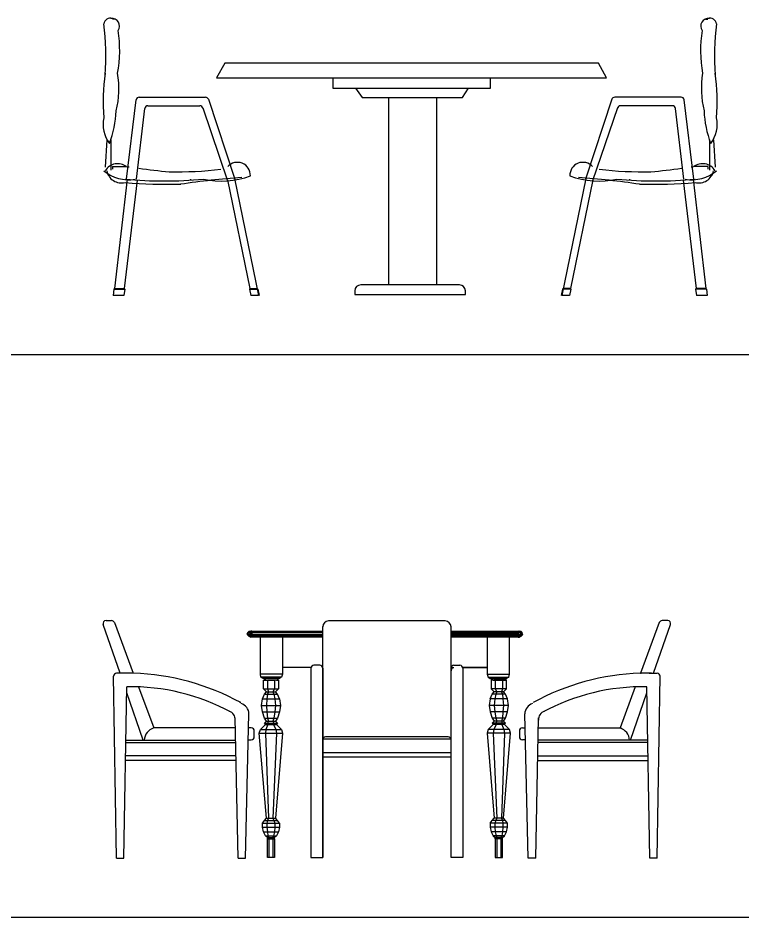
# Model space of a CAD drawing. Header units: millimetres. Extents: x 37301 to 64830, y 24173 to 38860.
# Drawn here: x 49711 to 52161, y 32431 to 35472 of the extents above; entities that cross this region are included whole.
import ezdxf

# ---------------------------------------------------------------- set-up
doc = ezdxf.new("R2010")
doc.units = ezdxf.units.MM
doc.layers.add('www.cad-blocks.net', color=7, linetype='Continuous')

# ---------------------------------------------------------------- blocks, each defined once
blk = doc.blocks.new('A$C7AA11D5C')
at = {"linetype": 'Continuous'}
for p, q in [((40, 935.1), (31.5, 935.1)), ((2038.4, 935.1), (2046.9, 935.1)), ((122.5, 671.1), (346.7, 671.1)), ((1956, 671.1), (1731.7, 671.1)), ((79.7, 393.7), (112.3, 662)), ((151.4, 642.2), (327.6, 642.2)), ((356.5, 664), (445.7, 393.7)), ((1722, 664), (1632.8, 393.7)), ((1927, 642.2), (1750.9, 642.2)), ((1998.8, 393.7), (1966.2, 662)), ((113.4, 393.7), (141.2, 633.1)), ((337.3, 635.2), (421.6, 387.9)), ((1741.2, 635.2), (1656.9, 387.9)), ((1965.1, 393.7), (1937.2, 633.1)), ((12.3, 526.6), (7.4, 434.1)), ((26.7, 526.6), (26.7, 424.9)), ((2051.8, 526.6), (2051.8, 424.9)), ((2066.2, 526.6), (2071, 434.1)), ((31.5, 436.6), (79.2, 436.6)), ((31.5, 436.6), (31.5, 427.8)), ((2046.9, 436.6), (1999.3, 436.6)), ((2046.9, 436.6), (2046.9, 427.8)), ((296.4, 393.7), (296.4, 390.5)), ((1782.1, 393.7), (1782.1, 390.5))]:
    blk.add_line(p, q, dxfattribs=at)
for p, q in [((412.3, 786.6), (384.3, 736.6)), ((1676.3, 786.6), (412.3, 786.6)), ((1704.3, 736.6), (1676.3, 786.6)), ((384.3, 736.6), (1704.3, 736.6)), ((777.7, 736.6), (777.7, 702.1)), ((1310.9, 702.1), (1310.9, 736.6)), ((777.7, 702.1), (1310.9, 702.1)), ((853.9, 702.1), (876.6, 669.9)), ((1216.5, 669.9), (1236.2, 702.1)), ((876.6, 669.9), (1216.5, 669.9)), ((966.2, 669.9), (966.2, 36.3)), ((1129.2, 36.3), (1129.2, 669.9)), ((444.8, 396.2), (526.2, 0.4)), ((1633.6, 396.2), (1552.3, 0.4)), ((81.7, 393.5), (38.7, 24.4)), ((115.2, 390.9), (71.4, 24.4)), ((421.3, 391.4), (496.7, 24.4)), ((1657.2, 391.4), (1581.7, 24.4)), ((1963.3, 390.9), (2007, 24.4)), ((1996.8, 393.5), (2039.8, 24.4)), ((1206.2, 36.3), (872.2, 36.3)), ((36.4, 22.4), (33.9, 0.4)), ((70.6, 0.4), (33.9, 0.4)), ((36.4, 22.4), (38.7, 24.4)), ((36.4, 22.4), (73.2, 22.4)), ((38.7, 24.4), (71.4, 24.4)), ((73.2, 22.4), (70.6, 0.2)), ((71.4, 24.4), (73.2, 22.4)), ((496.7, 24.4), (495.1, 22.4)), ((495.1, 22.4), (523.7, 22.4)), ((495.1, 22.4), (499.7, 0)), ((496.7, 24.4), (521.2, 24.4)), ((526.2, 0.4), (499.6, 0.4)), ((521.2, 24.4), (523.7, 22.4)), ((523.7, 22.4), (528.1, 0.8)), ((852.2, 16.3), (852.2, 4.3)), ((852.2, 4.3), (1226.2, 4.3)), ((1226.2, 4.3), (1226.2, 16.3)), ((1554.8, 22.4), (1550.3, 0.8)), ((1578.8, 0.4), (1552.3, 0.4)), ((1557.2, 24.4), (1554.8, 22.4)), ((1583.3, 22.4), (1554.8, 22.4)), ((1581.7, 24.4), (1557.2, 24.4)), ((1583.3, 22.4), (1578.7, 0)), ((1581.7, 24.4), (1583.3, 22.4)), ((2007, 24.4), (2005.2, 22.4)), ((2042, 22.4), (2005.2, 22.4)), ((2005.2, 22.4), (2007.9, 0.2)), ((2039.8, 24.4), (2007, 24.4)), ((2044.6, 0.4), (2007.9, 0.4)), ((2042, 22.4), (2039.8, 24.4)), ((2042, 22.4), (2044.6, 0.4))]:
    blk.add_line(p, q)
for centre, radius, start, end in [((24.3, 916.2), 21.9, 70.7693, 171.1582), ((-821.5, 811.5), 831.1, 355.4956, 7.4722), ((30.1, 911.5), 25.6, 323.8984, 97.627), ((2048.4, 911.5), 25.6, 82.373, 216.1016), ((2054.2, 916.2), 21.9, 8.8418, 109.2307), ((2899.9, 811.5), 831.1, 172.5278, 184.5044), ((-358, 828.2), 414.4, 349.4, 9.4756), ((2436.5, 828.2), 414.4, 170.5244, 190.6), ((661.3, 657.2), 661, 171.7597, 184.8161), ((-258.2, 700), 311.9, 346.0625, 9.599), ((2336.6, 700), 311.9, 170.401, 193.9375), ((1417.1, 657.2), 661, 355.1839, 8.2403), ((122.5, 660.8), 10.3, 90, 173.0709), ((346.8, 660.9), 10.2, 17.9085, 90.3472), ((1731.7, 660.9), 10.2, 89.6528, 162.0915), ((1956, 660.8), 10.3, 6.9291, 90), ((151.4, 631.9), 10.3, 90, 173.3675), ((327.6, 631.9), 10.3, 6.6325, 90), ((1750.9, 631.9), 10.3, 90, 173.3675), ((1927, 631.9), 10.3, 6.6325, 90), ((-294.9, 637.7), 339.7, 338.8398, 357.8374), ((2373.3, 637.7), 339.7, 182.1626, 201.1602), ((103.3, 578.6), 103.3, 167.0655, 217.9922), ((1975.2, 578.6), 103.3, 322.0078, 12.9345), ((49.9, 396.3), 50, 53.491, 148.2631), ((415.4, 2623.7), 2212.8, 261.2732, 261.4899), ((415.4, 2623.7), 2212.8, 262.3479, 265.0413), ((251.4, 1644.9), 1226.1, 268.7241, 276.9095), ((454.4, 406.8), 44.2, 358.0486, 137.6228), ((1624.1, 406.8), 44.2, 42.3772, 181.9514), ((1827, 1644.9), 1226.1, 263.0905, 271.2759), ((1663, 2623.7), 2212.8, 274.9587, 277.6521), ((1663, 2623.7), 2212.8, 278.5101, 278.7268), ((2028.5, 396.3), 50, 31.7369, 126.509), ((86.9, 522.9), 131, 229.9697, 279.52), ((62.8, 432.5), 51.5, 191.1052, 283.4833), ((635.3, -2049.5), 2454.6, 93.8685, 98.7328), ((398.7, 681.4), 293.7, 258.421, 289.8983), ((1679.8, 681.4), 293.7, 250.1017, 281.579), ((1443.1, -2049.5), 2454.6, 81.2672, 86.1315), ((1991.6, 522.9), 131, 260.48, 310.0303), ((2015.6, 432.5), 51.5, 256.5167, 348.8948), ((207.3, 1907.7), 1519.8, 265.0012, 274.9988), ((236.2, 2570.6), 2194.1, 265.7836, 270.6916), ((1871.2, 1907.7), 1519.8, 265.0012, 274.9988), ((1842.3, 2570.6), 2194.1, 269.3084, 274.2164)]:
    blk.add_arc(centre, radius, start, end, dxfattribs=at)
for centre, start, end in [((872.2, 16.3), 90, 180), ((1206.2, 16.3), 0, 90)]:
    blk.add_arc(centre, 20, start, end)
blk = doc.blocks.new('A$C7C713351')
for p, q in [((10, 803.2), (29, 803.2)), ((38.4, 796.7), (102.4, 625)), ((1157.6, 801.7), (763.3, 801.7)), ((1157.6, 801.7), (763.3, 801.7)), ((1882.5, 796.7), (1818.5, 625)), ((1910.9, 803.2), (1891.9, 803.2)), ((57.6, 625), (0.5, 790)), ((487.9, 757.3), (489.6, 762.5)), ((487.9, 757.3), (489.6, 762.5)), ((489.6, 762.5), (487.9, 757.3)), ((493, 765.9), (489.6, 762.5)), ((489.6, 762.5), (493, 765.9)), ((491.3, 762.5), (489.6, 762.5)), ((489.6, 757.3), (491.3, 762.5)), ((491.3, 764.2), (493, 765.9)), ((494.7, 765.9), (491.3, 762.5)), ((496.4, 762.5), (491.3, 762.5)), ((499.8, 767.6), (493, 765.9)), ((493, 765.9), (496.4, 765.9)), ((499.8, 767.6), (494.7, 765.9)), ((498.1, 765.9), (494.7, 765.9)), ((496.4, 765.9), (499.8, 767.6)), ((498.1, 765.9), (496.4, 762.5)), ((496.4, 762.5), (503.3, 762.5)), ((496.4, 762.5), (496.4, 757.3)), ((498.1, 765.9), (501.5, 767.6)), ((498.1, 765.9), (503.3, 765.9)), ((501.5, 767.6), (499.8, 767.6)), ((501.5, 767.6), (499.8, 767.6)), ((499.8, 767.6), (501.5, 767.6)), ((499.8, 767.6), (501.5, 767.6)), ((503.3, 767.6), (501.5, 767.6)), ((503.3, 767.6), (501.5, 767.6)), ((501.5, 767.6), (503.3, 767.6)), ((503.3, 767.6), (501.5, 767.6)), ((503.3, 767.6), (743.3, 767.6)), ((503.3, 767.6), (503.3, 747.1)), ((743.3, 765.9), (503.3, 765.9)), ((503.3, 762.5), (503.3, 765.9)), ((503.3, 765.9), (503.3, 762.5)), ((743.3, 762.5), (503.3, 762.5)), ((503.3, 757.3), (503.3, 762.5)), ((503.3, 757.3), (503.3, 762.5)), ((743.3, 393.5), (743.3, 783.5)), ((743.3, 641.7), (743.3, 781.7)), ((743.3, 401.7), (743.3, 781.7)), ((1177.6, 393.5), (1177.6, 783.5)), ((1177.6, 641.7), (1177.6, 781.7)), ((1177.6, 401.7), (1177.6, 781.7)), ((1177.6, 767.6), (1404.3, 767.6)), ((1177.6, 765.9), (1404.3, 765.9)), ((1177.6, 762.5), (1404.3, 762.5)), ((1404.3, 767.6), (1404.3, 747.1)), ((1404.3, 765.9), (1404.3, 767.6)), ((1404.3, 765.9), (1404.3, 767.6)), ((1404.3, 767.6), (1406, 767.6)), ((1409.5, 765.9), (1404.3, 765.9)), ((1404.3, 762.5), (1404.3, 765.9)), ((1404.3, 765.9), (1404.3, 762.5)), ((1411.2, 762.5), (1404.3, 762.5)), ((1404.3, 757.3), (1404.3, 762.5)), ((1404.3, 757.3), (1404.3, 762.5)), ((1409.5, 765.9), (1406, 767.6)), ((1406, 767.6), (1407.8, 767.6)), ((1407.8, 767.6), (1414.6, 765.9)), ((1411.2, 765.9), (1407.8, 767.6)), ((1407.8, 767.6), (1412.9, 765.9)), ((1409.5, 765.9), (1412.9, 765.9)), ((1409.5, 765.9), (1411.2, 762.5)), ((1414.6, 765.9), (1411.2, 765.9)), ((1411.2, 762.5), (1411.2, 757.3)), ((1411.2, 762.5), (1416.3, 762.5)), ((1412.9, 765.9), (1416.3, 762.5)), ((1414.6, 765.9), (1418, 762.5)), ((1416.3, 762.5), (1418, 762.5)), ((1418, 757.3), (1416.3, 762.5)), ((1419.7, 757.3), (1418, 762.5)), ((1863.3, 625), (1920.4, 790)), ((487.9, 757.3), (489.6, 753.9)), ((487.9, 757.3), (489.6, 753.9)), ((489.6, 757.3), (487.9, 757.3)), ((489.6, 757.3), (491.3, 753.9)), ((496.4, 757.3), (489.6, 757.3)), ((489.6, 753.9), (493, 750.5)), ((491.3, 752.2), (489.6, 753.9)), ((493, 750.5), (489.6, 753.9)), ((489.6, 753.9), (491.3, 753.9)), ((496.4, 753.9), (491.3, 753.9)), ((491.3, 753.9), (494.7, 750.5)), ((491.3, 752.2), (493, 750.5)), ((494.7, 750.5), (493, 750.5)), ((493, 750.5), (499.8, 747.1)), ((499.8, 747.1), (494.7, 750.5)), ((498.1, 750.5), (494.7, 750.5)), ((496.4, 757.3), (496.4, 753.9)), ((503.3, 757.3), (496.4, 757.3)), ((503.3, 753.9), (496.4, 753.9)), ((498.1, 750.5), (496.4, 753.9)), ((503.3, 750.5), (498.1, 750.5)), ((501.5, 747.1), (498.1, 750.5)), ((501.5, 747.1), (499.8, 747.1)), ((503.3, 747.1), (501.5, 747.1)), ((503.3, 757.3), (743.3, 757.3)), ((743.3, 753.9), (503.3, 753.9)), ((743.3, 750.5), (503.3, 750.5)), ((743.3, 747.1), (503.3, 747.1)), ((532.3, 622.3), (532.3, 747.1)), ((532.3, 622.3), (532.3, 747.1)), ((607.5, 747.1), (607.5, 622.3)), ((607.5, 747.1), (607.5, 622.3)), ((1404.3, 757.3), (1177.6, 757.3)), ((1177.6, 753.9), (1404.3, 753.9)), ((1177.6, 750.5), (1404.3, 750.5)), ((1404.3, 747.1), (1177.6, 747.1)), ((1300, 747.1), (1300, 622.3)), ((1300, 747.1), (1300, 622.3)), ((1375.3, 622.3), (1375.3, 747.1)), ((1375.3, 622.3), (1375.3, 747.1)), ((1404.3, 753.9), (1404.3, 757.3)), ((1404.3, 753.9), (1404.3, 757.3)), ((1404.3, 757.3), (1411.2, 757.3)), ((1404.3, 753.9), (1411.2, 753.9)), ((1404.3, 753.9), (1404.3, 750.5)), ((1404.3, 750.5), (1404.3, 753.9)), ((1404.3, 750.5), (1409.5, 750.5)), ((1404.3, 750.5), (1404.3, 747.1)), ((1404.3, 747.1), (1404.3, 750.5)), ((1404.3, 747.1), (1406, 747.1)), ((1406, 747.1), (1409.5, 750.5)), ((1406, 747.1), (1407.8, 747.1)), ((1407.8, 747.1), (1412.9, 750.5)), ((1414.6, 750.5), (1407.8, 747.1)), ((1409.5, 750.5), (1411.2, 753.9)), ((1409.5, 750.5), (1412.9, 750.5)), ((1411.2, 757.3), (1411.2, 753.9)), ((1411.2, 757.3), (1418, 757.3)), ((1411.2, 753.9), (1416.3, 753.9)), ((1416.3, 753.9), (1412.9, 750.5)), ((1412.9, 750.5), (1414.6, 750.5)), ((1418, 753.9), (1414.6, 750.5)), ((1418, 757.3), (1416.3, 753.9)), ((1418, 753.9), (1416.3, 753.9)), ((1419.7, 757.3), (1418, 753.9)), ((1418, 757.3), (1419.7, 757.3)), ((703.7, 644.5), (607.5, 644.5)), ((703.7, 644.5), (607.5, 644.5)), ((703.3, 641.7), (703.3, 1.7)), ((733.3, 651.7), (713.3, 651.7)), ((743.3, 641.7), (743.3, 1.7)), ((1177.6, 1.7), (1177.6, 641.7)), ((1187.6, 651.7), (1207.6, 651.7)), ((1217.2, 644.5), (1300, 644.5)), ((1217.2, 644.5), (1300, 644.5)), ((1300.1, 644.5), (1217.2, 644.5)), ((1217.6, 641.7), (1217.6, 1.7)), ((45.5, 0), (35.5, 615)), ((72.6, 625), (45.5, 625)), ((102.4, 625), (99.7, 625)), ((607.5, 622.3), (532.3, 622.3)), ((534, 612), (532.3, 622.3)), ((534, 612), (532.3, 622.3)), ((534, 612), (542.6, 606.9)), ((534, 612), (542.6, 606.9)), ((604.1, 612), (534, 612)), ((604.1, 612), (597.3, 606.9)), ((604.1, 612), (597.3, 606.9)), ((607.5, 622.3), (604.1, 612)), ((607.5, 622.3), (604.1, 612)), ((1300, 622.3), (1303.5, 612)), ((1300, 622.3), (1303.5, 612)), ((1300, 622.3), (1375.3, 622.3)), ((1303.5, 612), (1310.3, 606.9)), ((1303.5, 612), (1310.3, 606.9)), ((1303.5, 612), (1373.6, 612)), ((1373.6, 612), (1365, 606.9)), ((1373.6, 612), (1365, 606.9)), ((1373.6, 612), (1375.3, 622.3)), ((1818.5, 625), (1821.2, 625)), ((1848.3, 625), (1875.4, 625)), ((1875.4, 0), (1885.4, 615)), ((70.5, 0), (80.7, 579.1)), ((119.6, 578.9), (171.4, 440)), ((552.8, 601.7), (542.6, 606.9)), ((542.6, 606.9), (552.8, 601.7)), ((597.3, 606.9), (542.6, 606.9)), ((542.6, 572.7), (542.6, 601.7)), ((542.6, 601.7), (556.3, 601.7)), ((556.3, 601.7), (580.2, 601.7)), ((580.2, 601.7), (556.3, 601.7)), ((556.3, 601.7), (556.3, 572.7)), ((587, 601.7), (580.2, 601.7)), ((580.2, 601.7), (580.2, 572.7)), ((597.3, 606.9), (587, 601.7)), ((597.3, 606.9), (587, 601.7)), ((587, 601.7), (593.9, 601.7)), ((587, 601.7), (593.9, 601.7)), ((593.9, 601.7), (593.9, 572.7)), ((1310.3, 606.9), (1320.6, 601.7)), ((1310.3, 606.9), (1365, 606.9)), ((1313.7, 601.7), (1313.7, 572.7)), ((1320.6, 601.7), (1313.7, 601.7)), ((1320.6, 601.7), (1313.7, 601.7)), ((1320.6, 601.7), (1327.4, 601.7)), ((1320.6, 601.7), (1327.4, 601.7)), ((1327.4, 601.7), (1324, 601.7)), ((1327.4, 601.7), (1324, 601.7)), ((1351.3, 601.7), (1327.4, 601.7)), ((1327.4, 601.7), (1351.3, 601.7)), ((1327.4, 601.7), (1327.4, 572.7)), ((1365, 601.7), (1351.3, 601.7)), ((1351.3, 601.7), (1365, 601.7)), ((1351.3, 601.7), (1351.3, 572.7)), ((1354.8, 601.7), (1365, 606.9)), ((1365, 606.9), (1354.8, 601.7)), ((1365, 572.7), (1365, 601.7)), ((1801.3, 578.9), (1749.5, 440)), ((1850.4, 0), (1840.2, 579.1)), ((136.1, 398.4), (80.5, 558.9)), ((539.2, 538.5), (546, 553.9)), ((552.8, 562.4), (542.6, 572.7)), ((542.6, 572.7), (556.3, 572.7)), ((546, 553.9), (552.8, 562.4)), ((546, 553.9), (556.3, 553.9)), ((552.8, 562.4), (559.7, 562.4)), ((556.3, 553.9), (554.5, 538.5)), ((556.3, 572.7), (580.2, 572.7)), ((556.3, 572.7), (559.7, 562.4)), ((559.7, 562.4), (556.3, 553.9)), ((556.3, 553.9), (578.5, 553.9)), ((559.7, 562.4), (575.1, 562.4)), ((580.2, 572.7), (575.1, 562.4)), ((575.1, 562.4), (578.5, 553.9)), ((575.1, 562.4), (583.6, 562.4)), ((578.5, 553.9), (590.5, 553.9)), ((578.5, 553.9), (581.9, 538.5)), ((580.2, 572.7), (593.9, 572.7)), ((593.9, 572.7), (583.6, 562.4)), ((590.5, 553.9), (583.6, 562.4)), ((597.3, 538.5), (590.5, 553.9)), ((1310.3, 538.5), (1317.1, 553.9)), ((1313.7, 572.7), (1324, 562.4)), ((1327.4, 572.7), (1313.7, 572.7)), ((1317.1, 553.9), (1324, 562.4)), ((1329.1, 553.9), (1317.1, 553.9)), ((1332.5, 562.4), (1324, 562.4)), ((1329.1, 553.9), (1325.7, 538.5)), ((1351.3, 572.7), (1327.4, 572.7)), ((1327.4, 572.7), (1332.5, 562.4)), ((1332.5, 562.4), (1329.1, 553.9)), ((1351.3, 553.9), (1329.1, 553.9)), ((1347.9, 562.4), (1332.5, 562.4)), ((1351.3, 572.7), (1347.9, 562.4)), ((1354.8, 562.4), (1347.9, 562.4)), ((1347.9, 562.4), (1351.3, 553.9)), ((1365, 572.7), (1351.3, 572.7)), ((1361.6, 553.9), (1351.3, 553.9)), ((1351.3, 553.9), (1353, 538.5)), ((1354.8, 562.4), (1365, 572.7)), ((1361.6, 553.9), (1354.8, 562.4)), ((1368.4, 538.5), (1361.6, 553.9)), ((1784.8, 398.4), (1840.4, 558.9)), ((535.7, 516.3), (539.2, 538.5)), ((539.2, 538.5), (554.5, 538.5)), ((554.5, 538.5), (552.8, 516.3)), ((554.5, 538.5), (581.9, 538.5)), ((581.9, 538.5), (597.3, 538.5)), ((581.9, 538.5), (583.6, 516.3)), ((597.3, 538.5), (600.7, 516.3)), ((1310.3, 538.5), (1306.9, 516.3)), ((1325.7, 538.5), (1310.3, 538.5)), ((1325.7, 538.5), (1324, 516.3)), ((1353, 538.5), (1325.7, 538.5)), ((1368.4, 538.5), (1353, 538.5)), ((1353, 538.5), (1354.8, 516.3)), ((1371.9, 516.3), (1368.4, 538.5)), ((481.8, 0), (493.9, 487.7)), ((539.2, 494), (535.7, 516.3)), ((535.7, 516.3), (552.8, 516.3)), ((546, 473.5), (539.2, 494)), ((539.2, 494), (554.5, 494)), ((552.8, 516.3), (583.6, 516.3)), ((552.8, 516.3), (554.5, 494)), ((554.5, 494), (581.9, 494)), ((554.5, 494), (556.3, 473.5)), ((581.9, 494), (578.5, 473.5)), ((583.6, 516.3), (581.9, 494)), ((581.9, 494), (597.3, 494)), ((583.6, 516.3), (600.7, 516.3)), ((597.3, 494), (590.5, 473.5)), ((600.7, 516.3), (597.3, 494)), ((1306.9, 516.3), (1310.3, 494)), ((1324, 516.3), (1306.9, 516.3)), ((1310.3, 494), (1317.1, 473.5)), ((1325.7, 494), (1310.3, 494)), ((1354.8, 516.3), (1324, 516.3)), ((1324, 516.3), (1325.7, 494)), ((1325.7, 494), (1329.1, 473.5)), ((1353, 494), (1325.7, 494)), ((1353, 494), (1351.3, 473.5)), ((1354.8, 516.3), (1353, 494)), ((1368.4, 494), (1353, 494)), ((1371.9, 516.3), (1354.8, 516.3)), ((1361.6, 473.5), (1368.4, 494)), ((1368.4, 494), (1371.9, 516.3)), ((1439.1, 0), (1427, 487.7)), ((456.8, 0), (446.8, 473.8)), ((552.8, 463.2), (546, 473.5)), ((546, 473.5), (556.3, 473.5)), ((546, 456.4), (552.8, 463.2)), ((549.4, 451.3), (546, 456.4)), ((546, 456.4), (556.3, 456.4)), ((552.8, 463.2), (559.7, 463.2)), ((556.3, 473.5), (559.7, 463.2)), ((556.3, 473.5), (578.5, 473.5)), ((559.7, 463.2), (556.3, 456.4)), ((556.3, 456.4), (558, 451.3)), ((556.3, 456.4), (578.5, 456.4)), ((559.7, 463.2), (575.1, 463.2)), ((578.5, 473.5), (575.1, 463.2)), ((575.1, 463.2), (583.6, 463.2)), ((575.1, 463.2), (578.5, 456.4)), ((578.5, 456.4), (576.8, 451.3)), ((578.5, 473.5), (590.5, 473.5)), ((578.5, 456.4), (590.5, 456.4)), ((590.5, 473.5), (583.6, 463.2)), ((583.6, 463.2), (590.5, 456.4)), ((590.5, 456.4), (587, 451.3)), ((1317.1, 473.5), (1324, 463.2)), ((1329.1, 473.5), (1317.1, 473.5)), ((1324, 463.2), (1317.1, 456.4)), ((1317.1, 456.4), (1320.6, 451.3)), ((1329.1, 456.4), (1317.1, 456.4)), ((1332.5, 463.2), (1324, 463.2)), ((1329.1, 473.5), (1332.5, 463.2)), ((1351.3, 473.5), (1329.1, 473.5)), ((1332.5, 463.2), (1329.1, 456.4)), ((1351.3, 456.4), (1329.1, 456.4)), ((1329.1, 456.4), (1330.8, 451.3)), ((1347.9, 463.2), (1332.5, 463.2)), ((1351.3, 473.5), (1347.9, 463.2)), ((1354.8, 463.2), (1347.9, 463.2)), ((1347.9, 463.2), (1351.3, 456.4)), ((1351.3, 456.4), (1349.6, 451.3)), ((1361.6, 473.5), (1351.3, 473.5)), ((1361.6, 456.4), (1351.3, 456.4)), ((1354.8, 463.2), (1361.6, 473.5)), ((1361.6, 456.4), (1354.8, 463.2)), ((1358.2, 451.3), (1361.6, 456.4)), ((1464.1, 0), (1474.1, 473.8)), ((447.5, 440), (171.4, 440)), ((501.8, 440), (492.7, 440)), ((511.8, 410), (511.8, 430)), ((528.9, 422.2), (532.3, 434.2)), ((532.3, 434.2), (549.4, 451.3)), ((532.3, 434.2), (551.1, 434.2)), ((549.4, 451.3), (558, 451.3)), ((551.1, 434.2), (549.4, 422.2)), ((558, 451.3), (551.1, 434.2)), ((551.1, 434.2), (585.3, 434.2)), ((558, 451.3), (576.8, 451.3)), ((576.8, 451.3), (587, 451.3)), ((576.8, 451.3), (585.3, 434.2)), ((585.3, 434.2), (587, 422.2)), ((585.3, 434.2), (604.1, 434.2)), ((604.1, 434.2), (587, 451.3)), ((604.1, 434.2), (607.5, 422.2)), ((1303.5, 434.2), (1300, 422.2)), ((1303.5, 434.2), (1320.6, 451.3)), ((1322.3, 434.2), (1303.5, 434.2)), ((1330.8, 451.3), (1320.6, 451.3)), ((1322.3, 434.2), (1320.6, 422.2)), ((1330.8, 451.3), (1322.3, 434.2)), ((1356.5, 434.2), (1322.3, 434.2)), ((1349.6, 451.3), (1330.8, 451.3)), ((1358.2, 451.3), (1349.6, 451.3)), ((1349.6, 451.3), (1356.5, 434.2)), ((1375.3, 434.2), (1356.5, 434.2)), ((1356.5, 434.2), (1358.2, 422.2)), ((1375.3, 434.2), (1358.2, 451.3)), ((1378.7, 422.2), (1375.3, 434.2)), ((1419.1, 440), (1428.2, 440)), ((1473.4, 440), (1749.5, 440)), ((77.5, 398.4), (448.3, 398.4)), ((491.8, 400), (501.8, 400)), ((528.9, 422.2), (549.4, 422.2)), ((552.8, 135), (528.9, 422.2)), ((549.4, 422.2), (587, 422.2)), ((549.4, 422.2), (559.7, 135)), ((587, 422.2), (575.1, 135)), ((607.5, 422.2), (583.6, 135)), ((587, 422.2), (607.5, 422.2)), ((743.3, 364.9), (743.3, 409.9)), ((743.3, 364.9), (743.3, 409.9)), ((743.3, 401.7), (743.3, 341.7)), ((743.3, 356.7), (743.3, 401.7)), ((1177.6, 401.7), (743.3, 401.7)), ((1167.6, 409.9), (753.3, 409.9)), ((1167.6, 401.7), (753.3, 401.7)), ((1167.6, 401.7), (753.3, 401.7)), ((1177.6, 364.9), (1177.6, 409.9)), ((1177.6, 364.9), (1177.6, 409.9)), ((1177.6, 356.7), (1177.6, 401.7)), ((1177.6, 1.7), (1177.6, 401.7)), ((1320.6, 422.2), (1300, 422.2)), ((1300, 422.2), (1324, 135)), ((1358.2, 422.2), (1320.6, 422.2)), ((1320.6, 422.2), (1332.5, 135)), ((1358.2, 422.2), (1347.9, 135)), ((1354.8, 135), (1378.7, 422.2)), ((1378.7, 422.2), (1358.2, 422.2)), ((1429.1, 400), (1419.1, 400)), ((1843.4, 398.4), (1472.6, 398.4)), ((77.4, 390.2), (448.5, 390.2)), ((77.4, 390.2), (448.5, 390.2)), ((77.4, 390.2), (448.5, 390.2)), ((743.3, 1.7), (743.3, 391.7)), ((743.3, 364.9), (743.3, 349.9)), ((743.3, 349.9), (743.3, 364.9)), ((743.3, 364.9), (743.3, 349.9)), ((743.3, 349.9), (743.3, 364.9)), ((1177.6, 1.7), (1177.6, 391.7)), ((1177.6, 349.9), (1177.6, 369.9)), ((1177.6, 349.9), (1177.6, 369.9)), ((1843.5, 390.2), (1472.4, 390.2)), ((1843.5, 390.2), (1472.4, 390.2)), ((449.5, 345.2), (76.6, 345.2)), ((449.5, 345.2), (76.6, 345.2)), ((743.3, 341.7), (743.3, 356.7)), ((743.3, 356.7), (743.3, 341.7)), ((743.3, 341.7), (743.3, 356.7)), ((743.3, 356.7), (1177.6, 356.7)), ((743.3, 356.7), (1177.6, 356.7)), ((743.3, 341.7), (1177.6, 341.7)), ((1177.6, 341.7), (1177.6, 361.7)), ((1177.6, 341.7), (1177.6, 361.7)), ((1471.4, 345.2), (1844.3, 345.2)), ((449.8, 330.2), (76.3, 330.2)), ((1471.1, 330.2), (1844.6, 330.2)), ((539.2, 117.9), (546, 126.4)), ((546, 126.4), (552.8, 135)), ((546, 126.4), (556.3, 126.4)), ((552.8, 135), (559.7, 135)), ((556.3, 126.4), (554.5, 117.9)), ((559.7, 135), (556.3, 126.4)), ((556.3, 126.4), (578.5, 126.4)), ((559.7, 135), (575.1, 135)), ((575.1, 135), (583.6, 135)), ((575.1, 135), (578.5, 126.4)), ((578.5, 126.4), (590.5, 126.4)), ((578.5, 126.4), (581.9, 117.9)), ((590.5, 126.4), (583.6, 135)), ((597.3, 117.9), (590.5, 126.4)), ((1310.3, 117.9), (1317.1, 126.4)), ((1317.1, 126.4), (1324, 135)), ((1329.1, 126.4), (1317.1, 126.4)), ((1332.5, 135), (1324, 135)), ((1329.1, 126.4), (1325.7, 117.9)), ((1332.5, 135), (1329.1, 126.4)), ((1351.3, 126.4), (1329.1, 126.4)), ((1347.9, 135), (1332.5, 135)), ((1354.8, 135), (1347.9, 135)), ((1347.9, 135), (1351.3, 126.4)), ((1361.6, 126.4), (1351.3, 126.4)), ((1351.3, 126.4), (1353, 117.9)), ((1361.6, 126.4), (1354.8, 135)), ((1368.4, 117.9), (1361.6, 126.4)), ((539.2, 104.2), (539.2, 117.9)), ((539.2, 117.9), (554.5, 117.9)), ((542.6, 88.8), (539.2, 104.2)), ((539.2, 104.2), (554.5, 104.2)), ((554.5, 117.9), (581.9, 117.9)), ((554.5, 117.9), (554.5, 104.2)), ((554.5, 104.2), (581.9, 104.2)), ((554.5, 104.2), (556.3, 88.8)), ((581.9, 104.2), (580.2, 88.8)), ((581.9, 117.9), (597.3, 117.9)), ((581.9, 117.9), (581.9, 104.2)), ((581.9, 104.2), (597.3, 104.2)), ((597.3, 104.2), (593.9, 88.8)), ((597.3, 117.9), (597.3, 104.2)), ((1310.3, 117.9), (1310.3, 104.2)), ((1325.7, 117.9), (1310.3, 117.9)), ((1310.3, 104.2), (1313.7, 88.8)), ((1325.7, 104.2), (1310.3, 104.2)), ((1353, 117.9), (1325.7, 117.9)), ((1325.7, 117.9), (1325.7, 104.2)), ((1353, 104.2), (1325.7, 104.2)), ((1325.7, 104.2), (1327.4, 88.8)), ((1353, 104.2), (1351.3, 88.8)), ((1368.4, 117.9), (1353, 117.9)), ((1353, 117.9), (1353, 104.2)), ((1368.4, 104.2), (1353, 104.2)), ((1365, 88.8), (1368.4, 104.2)), ((1368.4, 104.2), (1368.4, 117.9)), ((549.4, 75.1), (542.6, 88.8)), ((542.6, 88.8), (556.3, 88.8)), ((556.3, 70), (549.4, 75.1)), ((549.4, 75.1), (558, 75.1)), ((556.3, 88.8), (580.2, 88.8)), ((556.3, 88.8), (558, 75.1)), ((556.3, 64.9), (556.3, 70)), ((556.3, 70), (561.4, 70)), ((556.3, 1.6), (556.3, 64.9)), ((556.3, 64.9), (561.4, 64.9)), ((558, 75.1), (576.8, 75.1)), ((558, 75.1), (561.4, 70)), ((561.4, 70), (575.1, 70)), ((561.4, 70), (561.4, 64.9)), ((561.4, 64.9), (575.1, 64.9)), ((561.4, 64.9), (561.4, 1.6)), ((576.8, 75.1), (575.1, 70)), ((575.1, 70), (580.2, 70)), ((575.1, 70), (575.1, 64.9)), ((575.1, 64.9), (580.2, 64.9)), ((575.1, 64.9), (575.1, 1.6)), ((580.2, 88.8), (576.8, 75.1)), ((576.8, 75.1), (587, 75.1)), ((580.2, 88.8), (593.9, 88.8)), ((587, 75.1), (580.2, 70)), ((580.2, 64.9), (580.2, 70)), ((580.2, 64.9), (580.2, 1.6)), ((593.9, 88.8), (587, 75.1)), ((1313.7, 88.8), (1320.6, 75.1)), ((1327.4, 88.8), (1313.7, 88.8)), ((1330.8, 75.1), (1320.6, 75.1)), ((1320.6, 75.1), (1327.4, 70)), ((1327.4, 88.8), (1330.8, 75.1)), ((1351.3, 88.8), (1327.4, 88.8)), ((1327.4, 64.9), (1327.4, 70)), ((1332.5, 70), (1327.4, 70)), ((1327.4, 64.9), (1327.4, 1.6)), ((1332.5, 64.9), (1327.4, 64.9)), ((1330.8, 75.1), (1332.5, 70)), ((1349.6, 75.1), (1330.8, 75.1)), ((1346.2, 70), (1332.5, 70)), ((1332.5, 70), (1332.5, 64.9)), ((1346.2, 64.9), (1332.5, 64.9)), ((1332.5, 64.9), (1332.5, 1.6)), ((1349.6, 75.1), (1346.2, 70)), ((1351.3, 70), (1346.2, 70)), ((1346.2, 70), (1346.2, 64.9)), ((1351.3, 64.9), (1346.2, 64.9)), ((1346.2, 64.9), (1346.2, 1.6)), ((1351.3, 88.8), (1349.6, 75.1)), ((1358.2, 75.1), (1349.6, 75.1)), ((1365, 88.8), (1351.3, 88.8)), ((1351.3, 70), (1358.2, 75.1)), ((1351.3, 64.9), (1351.3, 70)), ((1351.3, 1.6), (1351.3, 64.9)), ((1358.2, 75.1), (1365, 88.8)), ((45.5, 0), (70.5, 0)), ((456.8, 0), (481.8, 0)), ((561.4, 1.6), (556.3, 1.6)), ((575.1, 1.6), (561.4, 1.6)), ((580.2, 1.6), (575.1, 1.6)), ((703.3, 1.7), (743.3, 1.7)), ((1217.6, 1.7), (1177.6, 1.7)), ((1327.4, 1.6), (1332.5, 1.6)), ((1332.5, 1.6), (1346.2, 1.6)), ((1346.2, 1.6), (1351.3, 1.6)), ((1464.1, 0), (1439.1, 0)), ((1875.4, 0), (1850.4, 0))]:
    blk.add_line(p, q)
for centre, radius, start, end in [((10, 793.2), 10, 90, 199.0938), ((29, 793.2), 10, 20.457, 90), ((763.3, 781.7), 20, 90, 180), ((1157.6, 781.7), 20, 0, 90), ((1891.9, 793.2), 10, 90, 159.543), ((1910.9, 793.2), 10, 340.9062, 90), ((713.3, 641.7), 10, 90, 180), ((733.3, 641.7), 10, 0, 90), ((733.3, 641.7), 10, 0, 90), ((1187.6, 641.7), 10, 90, 180), ((1187.6, 641.7), 10, 90, 180), ((1187.6, 633.5), 10, 90, 180), ((1207.6, 641.7), 10, 0, 90), ((45.5, 615), 10, 90, 180), ((86.2, -374.5), 999.6, 89.2248, 91.2203), ((76.1, -184.9), 810.3, 61.2543, 88.1324), ((1844.8, -184.9), 810.3, 91.8676, 118.7457), ((1834.7, -374.5), 999.6, 88.7797, 90.7752), ((1875.4, 615), 10, 0, 90), ((94.1, -132), 711.2, 61.5082, 91.082), ((1826.8, -132), 711.2, 88.918, 118.4918), ((465.5, 495.3), 30.2, 89.3342, 95.5273), ((456.6, 486.8), 37.3, 1.3749, 73.7615), ((1464.3, 486.8), 37.3, 106.2385, 178.6251), ((420.1, 469.7), 26.9, 352.6529, 75.9201), ((1500.8, 469.7), 26.9, 104.0799, 187.3471), ((186.6, 394.6), 47.9, 108.5151, 175.461), ((501.8, 430), 10, 0, 90), ((1419.1, 430), 10, 90, 180), ((1734.3, 394.6), 47.9, 4.539, 71.4849), ((501.8, 410), 10, 270, 0), ((753.3, 399.9), 10, 90, 180), ((753.3, 399.9), 10, 90, 180), ((753.3, 399.9), 10, 90, 180), ((753.3, 399.9), 10, 90, 180), ((1167.6, 399.9), 10, 0, 90), ((1419.1, 410), 10, 180, 270)]:
    blk.add_arc(centre, radius, start, end)
blk.add_spline([(1409.1, 430), (1409.1, 410)], degree=3)
blk = doc.blocks.new('FORMAT')
blk.add_line((39819.4, 34333.3), (64830.2, 34333.3))
at = {"color": 155, "true_color": 0x546d8e}
blk.add_line((39819.4, 32431.3), (64830.2, 32431.3), dxfattribs=at)

msp = doc.modelspace()

# ---------------------------------------------------------------- block references
for name, p in [('A$C7AA11D5C', (49998.5, 34532.7)), ('A$C7C713351', (49998.5, 32630.8))]:
    msp.add_blockref(name, p)
at = {"layer": 'www.cad-blocks.net'}
msp.add_blockref('FORMAT', (0, 0), dxfattribs=at)

doc.saveas('drawing.dxf')
